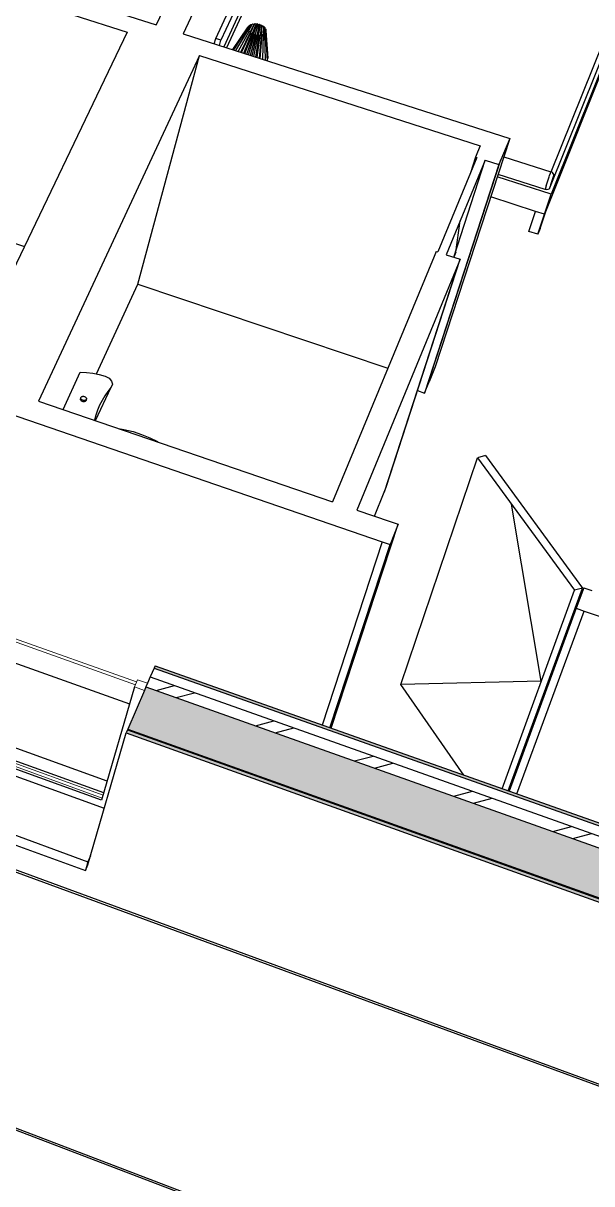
# Model space of a CAD drawing. Header units: millimetres. Extents: x 14050 to 24936, y -11631 to -4577.
# Drawn here: x 22238 to 23190, y -9208 to -7265 of the extents above; entities that cross this region are included whole.
import ezdxf

# ---------------------------------------------------------------- set-up
doc = ezdxf.new("R2010")
doc.units = ezdxf.units.MM
doc.header["$MEASUREMENT"] = 0
for name, color, linetype in [('NewA-Ee_25_10-M_WallsExternal', 7, 'Continuous'), ('NewA-Ee_25_10-M_WallsInternal', 7, 'Continuous'), ('NewA-Ee_40_20-M_GeneralFFAndEInternalMovable', 7, 'Continuous'), ('NewA-Ee_40_20-M_GeneralFFAndEInternalSanitary', 7, 'Continuous')]:
    doc.layers.add(name, color=color, linetype=linetype)

# ---------------------------------------------------------------- blocks, each defined once
blk = doc.blocks.new('Section Elem_2_1', base_point=(19801.1, -7873.2))
at = {"layer": 'NewA-Ee_25_10-M_WallsExternal', "linetype": 'Continuous'}
for p, q in [((23509.3, -9606.9), (21867.1, -8981.7)), ((23510.6, -9604.1), (21867.8, -8978.9)), ((21799.3, -9259.2), (23381.5, -9876.6)), ((23382.7, -9874), (21800, -9256.5)), ((21825.1, -9321.5), (23364.7, -9924.9)), ((21825.5, -9311.8), (23368.9, -9916.2)), ((21799.8, -9394.7), (23329, -9998)), ((23329.3, -9997.1), (21800.1, -9393.9)), ((23329.6, -9996.6), (21800.3, -9393.3)), ((23329.8, -9996.3), (21800.4, -9393)), ((23536, -9550.5), (23510.6, -9604.1)), ((23894.4, -9686.3), (23536, -9550.5)), ((23866.3, -9739.5), (23894.4, -9686.3)), ((24063, -9817.7), (23864.8, -9742.3)), ((23866.3, -9739.5), (23866.3, -9739.4)), ((24064.6, -9815), (23866.3, -9739.5)), ((23723.3, -10010), (23913.8, -10084.4)), ((23724.9, -10006.5), (23724.4, -10006.3)), ((23915.2, -10081.8), (23724.7, -10007.5)), ((23706.9, -10059), (23951, -10154.6)), ((23707.8, -10054.4), (23708.3, -10054.6)), ((23708.1, -10053.4), (23708.4, -10053.6)), ((23708.3, -10054), (23708.5, -10054.1)), ((23708.4, -10052.8), (23708.6, -10052.8)), ((23711.5, -10050.3), (23902.4, -10125.1)), ((23914.5, -10081.5), (23913.8, -10084.4)), ((23667, -10131.4), (23855.2, -10205.7)), ((23855.6, -10204.8), (23667.3, -10130.5)), ((23855.9, -10204.2), (23667.6, -10129.9)), ((23856.2, -10204), (23667.9, -10129.7)), ((23649.8, -10146.3), (23650, -10146.3)), ((23855.6, -10204.8), (23855.2, -10205.7)), ((23855.9, -10204.2), (23855.6, -10204.8)), ((23855.9, -10204.2), (23856, -10203.9))]:
    blk.add_line(p, q, dxfattribs=at)
blk = doc.blocks.new('Section Elem_10_1', base_point=(19801.1, -7873.2))
at = {"layer": 'NewA-Ee_25_10-M_WallsExternal', "linetype": 'Continuous'}
h = blk.add_hatch(dxfattribs=at)
h.set_pattern_fill('Plaster_0001', color=256, style=0, pattern_type=2)
h.set_pattern_definition([(340.5015, (19801.115, -7873.172), (7.17135, 20.95591), [0, -18.90761]), (340.5015, (19813.612, -7865.85), (7.17135, 20.95591), [0, -18.90761])])
h.paths.add_polyline_path([(22458.5, -8340.8), (22456.8, -8344.6), (24282.9, -8991.3), (24284, -8987.1)])
h = blk.add_hatch(dxfattribs=at)
h.set_pattern_fill('Insulation_0001', color=256, style=0, pattern_type=2)
h.set_pattern_definition([(14.9286, (19801.11, -7873.17), (-64.756, 85.965), []), (14.9286, (19788.16, -7855.98), (-64.756, 85.965), [])])
h.paths.add_polyline_path([(22443.3, -8376), (24303.7, -9037), (24308.4, -9018.5), (24284.7, -9010.1), (22450.4, -8359.5)])
h = blk.add_hatch(dxfattribs=at)
h.set_pattern_fill('Structural_Concrete_0001', color=256, style=0, pattern_type=2)
h.set_pattern_definition([(340.3902, (19801.115, -7873.17), (24.8936, 77.2279), [11.5541, -57.7707]), (340.3902, (19846.21, -7846.19), (24.8936, 77.2279), [11.5541, -57.7707]), (30.8904, (19801.11, -7873.17), (-85.5092, 73.5134), [8.7589, -43.7945]), (30.8904, (19866.42, -7896.44), (-85.5092, 73.5134), [8.7589, -43.7945]), (111.906, (19812, -7877.05), (110.4028, 3.7144), [9.0262, -45.1312]), (111.906, (19877.3, -7900.32), (110.4028, 3.7144), [9.0262, -45.1312]), (340.39017, (19803.51, -7865.74), (4.790767, 14.86251), [0, -23.10829, 0, -34.66243]), (14.9812, (19814.394, -7869.618), (-12.00472, 15.99331), [0, -14.580496, 0, -24.30083])])
h.paths.add_polyline_path([(22443.3, -8376), (22412.7, -8447), (24309.9, -9125.8), (24330, -9046.3), (24303.7, -9037)])
h = blk.add_hatch(dxfattribs=at)
h.set_pattern_fill('Render_0001', color=256, style=0, pattern_type=2)
h.set_pattern_definition([(14.94063, (19815.61, -7829.792), (-15.51205, 21.0064), [0, -17.06777, 0, -25.60166]), (99.37745, (19878.853, -7852.428), (-28.97424, 2.89554), [0, -10.8159, 0, -18.682015])])
h.paths.add_polyline_path([(22410.1, -8452.9), (24423.5, -9173.7), (24424.8, -9168.3), (22412.2, -8448.1)])
for p, q in [((22458.5, -8340.8), (23395.8, -8672.6)), ((22412.2, -8448.1), (22410.1, -8452.9)), ((22412.2, -8448.1), (24424.8, -9168.3)), ((22412.7, -8447), (22412.3, -8448.2)), ((22412.7, -8447), (24309.9, -9125.8)), ((22345.8, -8674.1), (22410.1, -8452.9)), ((22410.1, -8452.9), (24423.5, -9173.7)), ((24275, -9439.1), (21964.4, -8590.4)), ((24276.7, -9436), (21965.8, -8587.4))]:
    blk.add_line(p, q, dxfattribs=at)
at = {"layer": 'NewA-Ee_25_10-M_WallsExternal', "linetype": 'Continuous', "flags": 128}
for points in [[(22458.5, -8340.8), (22456.8, -8344.6), (22450.4, -8359.5), (22445.8, -8370.1), (22443.3, -8376)], [(22456.8, -8344.6), (24282.9, -8991.3), (24289, -8993.5)], [(22450.4, -8359.5), (24284.7, -9010.1), (24308.4, -9018.5)], [(22443.3, -8376), (22440.8, -8381.9), (22412.7, -8447)], [(22443.3, -8376), (24303.7, -9037), (24330, -9046.3)]]:
    blk.add_lwpolyline(points, dxfattribs=at)
blk = doc.blocks.new('Section Elem_30_1', base_point=(19801.1, -7873.2))
at = {"layer": 'NewA-Ee_25_10-M_WallsInternal', "linetype": 'Continuous'}
for p, q in [((22800.6, -6552.3), (22460.2, -7268.1)), ((22843.4, -6564.9), (22505.6, -7282.7)), ((22843.4, -6564.9), (22736.2, -6947.8)), ((22800.6, -6552.3), (22843.4, -6564.9)), ((22719, -6984.9), (22736.2, -6947.8)), ((22460.2, -7268.2), (22460.2, -7268.1)), ((22505.6, -7282.7), (22505.6, -7282.8))]:
    blk.add_line(p, q, dxfattribs=at)
blk = doc.blocks.new('Section Elem_36_1', base_point=(19801.1, -7873.2))
at = {"layer": 'NewA-Ee_25_10-M_WallsInternal', "linetype": 'Continuous'}
for p, q in [((21555, -7691.9), (22838.7, -8133)), ((22263.4, -7897.6), (22755.4, -8066.1)), ((22796.5, -8080.1), (22852.4, -8099.3)), ((23176.9, -8249.2), (23501.8, -8360.8)), ((22204.6, -8329.4), (22415.7, -8404.6))]:
    blk.add_line(p, q, dxfattribs=at)
blk = doc.blocks.new('Section Elem_38_1', base_point=(19801.1, -7873.2))
at = {"layer": 'NewA-Ee_25_10-M_WallsInternal', "linetype": 'Continuous'}
for p, q in [((21934.2, -7099.3), (21921.8, -7122.6)), ((21934.2, -7099.3), (22460.2, -7268.1)), ((21958.5, -7134.4), (22411.7, -7280.3)), ((22505.6, -7282.7), (23052.3, -7458.2)), ((22533, -7319.3), (23002.8, -7470.5)), ((23052.3, -7458.2), (22927.6, -7840.6)), ((23052.3, -7458.2), (23042, -7483.1)), ((21878.2, -7517.7), (22239.7, -7638.7)), ((22429.6, -7702.2), (22848.3, -7842.3)), ((22927.6, -7840.6), (22917.5, -7865.5))]:
    blk.add_line(p, q, dxfattribs=at)
blk = doc.blocks.new('Section Elem_61_1', base_point=(19801.1, -7873.2))
at = {"layer": 'NewA-Ee_25_10-M_WallsInternal', "linetype": 'Continuous'}
for p, q in [((23002.8, -7470.5), (22998.3, -7481.2)), ((23042, -7483.1), (23037.6, -7493.9)), ((22926, -7655.4), (22755.4, -8066.1)), ((22965.8, -7668.5), (22796.5, -8080.1)), ((22913.1, -7876.2), (22917.5, -7865.5)), ((22825.8, -8090.2), (22842.1, -8050))]:
    blk.add_line(p, q, dxfattribs=at)
blk = doc.blocks.new('Section Elem_75_1', base_point=(19801.1, -7873.2))
at = {"layer": 'NewA-Ee_25_10-M_WallsInternal', "linetype": 'Continuous'}
for p, q in [((22411.7, -7280.3), (22136.4, -7854.1)), ((22533, -7319.3), (22263.4, -7897.6)), ((22429.6, -7702.2), (22533, -7319.3)), ((22360.7, -7852.3), (22429.6, -7702.2))]:
    blk.add_line(p, q, dxfattribs=at)
blk = doc.blocks.new('Section Elem_96_1', base_point=(19801.1, -7873.2))
at = {"layer": 'NewA-Ee_25_10-M_WallsInternal', "linetype": 'Continuous'}
for p, q in [((22913.1, -7876.2), (23037.6, -7493.9)), ((22997.2, -7489.9), (22931.7, -7647.9)), ((23011.4, -7494.5), (22946, -7652.6)), ((22958.9, -7656.8), (23011.4, -7494.5)), ((22995, -7489.2), (22986.5, -7515.8)), ((22998.3, -7481.2), (22995, -7489.2)), ((22995, -7489.2), (22997.2, -7489.9)), ((22997.2, -7490), (22997.2, -7489.9)), ((23011.4, -7494.5), (23034.3, -7501.9)), ((23037.6, -7493.9), (23034.3, -7501.9)), ((23034.3, -7501.9), (22909.8, -7884.2)), ((22955.1, -7591.5), (22955.1, -7591.4)), ((22961.8, -7648.1), (22969.4, -7596.1)), ((22929.4, -7647.1), (22926, -7655.4)), ((22929.4, -7647.1), (22931.7, -7647.9)), ((22946, -7652.6), (22969.2, -7660.2)), ((22961.8, -7648.1), (22958.7, -7656.7)), ((22965.8, -7668.5), (22842.1, -8050)), ((22845.5, -8041.8), (22969.2, -7660.2)), ((22969.2, -7660.2), (22965.8, -7668.5)), ((22897.9, -7880.2), (22909.8, -7884.2)), ((22909.8, -7884.2), (22913.1, -7876.2)), ((22842.1, -8050), (22845.5, -8041.8))]:
    blk.add_line(p, q, dxfattribs=at)
blk = doc.blocks.new('Section Elem_103_1', base_point=(19801.1, -7873.2))
at = {"layer": 'NewA-Ee_25_10-M_WallsInternal', "linetype": 'Continuous'}
for p, q in [((22869.9, -8372), (22998.5, -7992.5)), ((23011.7, -7989), (22998.5, -7992.5)), ((22998.5, -7992.5), (23160.7, -8214.3)), ((23011.7, -7989), (23011.7, -7989.1)), ((23011.7, -7989), (23174.1, -8210.7)), ((23105.2, -8366.3), (23055.1, -8070)), ((22852.4, -8099.3), (22865.6, -8103.8)), ((22753.5, -8445.2), (22865.6, -8103.8)), ((22865.6, -8103.8), (22852, -8137.5)), ((22838.7, -8133), (22738.5, -8439.9)), ((22751.2, -8444.4), (22852, -8137.5)), ((22838.7, -8133), (22852, -8137.5)), ((23039.6, -8546.5), (23160.7, -8214.3)), ((23049.9, -8550.2), (23174.1, -8210.7)), ((23174.1, -8210.7), (23160.7, -8214.3)), ((23176.2, -8210.2), (23163.4, -8244.5)), ((23176.2, -8210.2), (23189.7, -8214.8)), ((23163.4, -8244.5), (23051.3, -8550.7)), ((23064.4, -8555.3), (23176.9, -8249.2)), ((23163.4, -8244.5), (23176.9, -8249.2)), ((23105.2, -8366.3), (22869.9, -8372)), ((22869.9, -8372), (22870, -8372)), ((22975.6, -8523.9), (22869.9, -8372)), ((23118.5, -8362.7), (23118.5, -8362.6)), ((23118.5, -8362.7), (23118.5, -8362.7))]:
    blk.add_line(p, q, dxfattribs=at)
blk = doc.blocks.new('Section Elem_120_1', base_point=(19801.1, -7873.2))
at = {"layer": 'NewA-Ee_25_10-M_WallsExternal', "linetype": 'Continuous'}
for p, q in [((22204.1, -8284.3), (22212.2, -8253.6)), ((22193.7, -8294), (22143.9, -8484.3)), ((22165.2, -8478.6), (22215.5, -8288.3)), ((22160, -8490.1), (22210.2, -8299.9)), ((22445.8, -8370.2), (22445.8, -8370.1)), ((22424, -8375.9), (22369.1, -8565.8)), ((22378.3, -8533.7), (22170.5, -8458.7)), ((22143.9, -8484.3), (22141.1, -8494.9)), ((22165.2, -8478.6), (22160, -8490.1)), ((22372.6, -8553.5), (22165.2, -8478.6)), ((22141.5, -8495.1), (22103.7, -8580.1)), ((22141.1, -8494.9), (22141.2, -8494.8)), ((22141.1, -8494.9), (22373.5, -8579.1)), ((22369.1, -8565.8), (22160, -8490.1)), ((22103.7, -8580.1), (22099.8, -8595.1)), ((22103.7, -8580.1), (22346.1, -8668.7)), ((22099.8, -8595.1), (22341.8, -8683.6)), ((22350.3, -8658.8), (22346.1, -8668.7)), ((22346.1, -8668.7), (22341.8, -8683.6)), ((22341.8, -8683.6), (22345.8, -8674.1))]:
    blk.add_line(p, q, dxfattribs=at)
at = {"layer": 'NewA-Ee_25_10-M_WallsExternal', "color": 44, "linetype": 'Continuous', "lineweight": 13}
for p, q in [((22213.9, -8291.8), (22163.7, -8482)), ((22211.8, -8296.4), (22161.6, -8486.6)), ((22161.6, -8486.6), (22370.1, -8562.1)), ((22163.7, -8482), (22371.5, -8557.2))]:
    blk.add_line(p, q, dxfattribs=at)
at = {"layer": 'NewA-Ee_25_10-M_WallsExternal', "color": 24, "linetype": 'Continuous', "lineweight": 13}
for p, q in [((22193.7, -8294), (22210.2, -8299.9)), ((22199, -8282.5), (22215.5, -8288.3)), ((22215.5, -8288.3), (22210.2, -8299.9)), ((22427.6, -8367.7), (22213.9, -8291.8)), ((22211.8, -8296.4), (22425.6, -8372.4)), ((22429.1, -8364.2), (22424, -8375.9)), ((22429.1, -8364.2), (22445.8, -8370.1)), ((22424, -8375.9), (22440.8, -8381.9))]:
    blk.add_line(p, q, dxfattribs=at)
blk = doc.blocks.new('Section Elem_243_1', base_point=(19801.1, -7873.2))
at = {"layer": 'NewA-Ee_40_20-M_GeneralFFAndEInternalMovable', "linetype": 'Continuous'}
for p, q in [((22560, -7290.7), (22684.1, -7023.8)), ((22692.6, -7026.4), (22568.7, -7293.5)), ((22677.2, -7082.1), (22692.6, -7026.4)), ((22684.1, -7023.8), (22692.6, -7026.4)), ((22675, -7085), (22573.4, -7304.5)), ((22681.8, -7082.6), (22578.4, -7306.1)), ((22675.9, -7083.6), (22675, -7085)), ((22675.1, -7084.8), (22675, -7085)), ((22676, -7083.3), (22675.1, -7084.8)), ((22679.6, -7082.2), (22675.9, -7083.6)), ((22677, -7082.2), (22676, -7083.3)), ((22678.6, -7081.5), (22677, -7082.2)), ((22680.8, -7081.2), (22678.6, -7081.5)), ((22680.3, -7082.3), (22679.6, -7082.2)), ((22681.8, -7082.6), (22680.3, -7082.3)), ((22681.6, -7081.2), (22680.8, -7081.2)), ((22682.8, -7081.4), (22681.6, -7081.2)), ((22682, -7082.4), (22681.8, -7082.6)), ((22682, -7082.4), (22681.9, -7082.3)), ((22682.5, -7082.5), (22682, -7082.4)), ((22682.5, -7082.5), (22682.8, -7081.4)), ((23226.1, -7252.7), (22682.5, -7082.5)), ((23226.5, -7251.6), (22682.8, -7081.4)), ((23121.6, -7513.8), (23226.5, -7253.2)), ((23226.1, -7252.6), (23226.5, -7251.6)), ((23226.1, -7252.6), (23226.1, -7252.7)), ((23226.5, -7252.9), (23226.1, -7252.7)), ((23226.1, -7273.8), (23231.1, -7258.9)), ((23226.8, -7251.7), (23226.5, -7251.6)), ((23226.7, -7252.8), (23226.5, -7252.9)), ((23226.5, -7253.2), (23226.5, -7252.9)), ((23228.7, -7254.1), (23226.5, -7253.2)), ((23227.9, -7252.2), (23226.8, -7251.7)), ((23229.1, -7253), (23227.9, -7252.2)), ((23231.2, -7257.2), (23228.7, -7254.1)), ((23230.5, -7254.3), (23229.1, -7253)), ((23231.3, -7255.7), (23230.5, -7254.3)), ((23231.1, -7258.9), (23231.2, -7257.2)), ((23231.1, -7258.9), (23231.2, -7257.4)), ((23231.2, -7257.4), (23231.3, -7255.7)), ((23223.9, -7280.2), (23119, -7541.3)), ((23232.6, -7274.8), (23121.8, -7551.1)), ((23221.2, -7308.6), (23232.6, -7274.8)), ((23226.1, -7273.8), (23223.9, -7280.2)), ((23226.4, -7272.8), (23232.6, -7274.8)), ((22557.6, -7299.4), (22560, -7290.7)), ((22568.7, -7293.5), (22560, -7290.7)), ((22566.3, -7302.2), (22568.7, -7293.5)), ((23221.2, -7308.6), (23114.2, -7575.4)), ((23206.2, -7351.2), (23217.6, -7317.6)), ((23209.9, -7342.2), (23221.2, -7308.6)), ((23209.9, -7342.2), (23206.2, -7351.2)), ((23206.2, -7351.2), (23204.4, -7350.6)), ((23042.3, -7488.7), (23120.9, -7514)), ((23111.4, -7543.5), (23032.8, -7518.1)), ((23119.1, -7520.3), (23120.4, -7515.9)), ((23120.4, -7515.9), (23120.9, -7514)), ((23120.9, -7514), (23121.4, -7514.1)), ((23121.4, -7514.1), (23121.6, -7513.8)), ((23121.4, -7514.2), (23121.4, -7514.1)), ((23123.1, -7514.7), (23121.6, -7513.8)), ((23123.7, -7515), (23123.1, -7514.7)), ((23126.2, -7518.3), (23123.7, -7515)), ((23126.1, -7520.1), (23126.2, -7518.3)), ((23121.8, -7551.1), (23031.5, -7522)), ((23113.5, -7537.1), (23111.4, -7543.5)), ((23113.5, -7537.1), (23118.5, -7522.3)), ((23118.5, -7522.3), (23119.1, -7520.3)), ((23121.1, -7535), (23119, -7541.3)), ((23121.1, -7535), (23126.1, -7520.1)), ((23095.6, -7580.1), (23020.5, -7555.7)), ((23110.4, -7584.9), (23121.8, -7551.1)), ((23113.8, -7543.9), (23111.4, -7543.5)), ((23116, -7543.7), (23113.8, -7543.9)), ((23117.8, -7542.9), (23116, -7543.7)), ((23118.9, -7541.6), (23117.8, -7542.9)), ((23119, -7541.3), (23118.9, -7541.6)), ((23103, -7608.9), (23114.2, -7575.4)), ((23114.2, -7575.4), (23110.4, -7584.9)), ((23084.4, -7613.6), (23095.6, -7580.1)), ((23110.4, -7584.9), (23095.6, -7580.1)), ((23099.2, -7618.4), (23110.4, -7584.9)), ((23099.2, -7618.4), (23084.4, -7613.6)), ((23103, -7608.9), (23099.2, -7618.4))]:
    blk.add_line(p, q, dxfattribs=at)
blk = doc.blocks.new('Section Elem_250_1', base_point=(19801.1, -7873.2))
at = {"layer": 'NewA-Ee_40_20-M_GeneralFFAndEInternalSanitary', "linetype": 'Continuous'}
for p, q in [((22304.4, -7911.6), (22333.3, -7849.2)), ((22333.3, -7849.2), (22343.8, -7849.6)), ((22343.8, -7849.6), (22354.4, -7850.9)), ((22354.4, -7850.9), (22364.9, -7853.1)), ((22364.9, -7853.1), (22375.2, -7856.2)), ((22375.2, -7856.2), (22381.6, -7859.5)), ((22381.6, -7859.5), (22385.8, -7864.3)), ((22385.8, -7864.3), (22387, -7869.6)), ((22358.6, -7930.2), (22385, -7874.4)), ((22379.3, -7881.6), (22374.2, -7889)), ((22385, -7874.4), (22379.3, -7881.6)), ((22387, -7869.6), (22385, -7874.4)), ((22333.6, -7894.4), (22334.2, -7892.2)), ((22333.6, -7895.1), (22333.6, -7894.4)), ((22333.8, -7895.7), (22333.6, -7895.1)), ((22334.2, -7896.4), (22333.8, -7895.7)), ((22334.2, -7892.2), (22334.4, -7891.6)), ((22334.2, -7892.9), (22334.2, -7892.2)), ((22334.4, -7893.6), (22334.2, -7892.9)), ((22334.7, -7897), (22334.2, -7896.4)), ((22334.4, -7891.6), (22334.8, -7891)), ((22334.7, -7894.3), (22334.4, -7893.6)), ((22335.3, -7894.9), (22334.7, -7894.3)), ((22335.3, -7897.6), (22334.7, -7897)), ((22334.8, -7891), (22335.3, -7890.5)), ((22335.3, -7890.5), (22336, -7890.2)), ((22335.9, -7895.4), (22335.3, -7894.9)), ((22336.1, -7898), (22335.3, -7897.6)), ((22336.7, -7895.9), (22335.9, -7895.4)), ((22336, -7890.2), (22336.8, -7889.9)), ((22337, -7898.4), (22336.1, -7898)), ((22337.6, -7896.3), (22336.7, -7895.9)), ((22336.8, -7889.9), (22337.6, -7889.7)), ((22337.9, -7898.7), (22337, -7898.4)), ((22337.6, -7889.7), (22338.5, -7889.7)), ((22338.5, -7896.5), (22337.6, -7896.3)), ((22338.9, -7898.8), (22337.9, -7898.7)), ((22338.5, -7889.7), (22339.5, -7889.8)), ((22339.4, -7896.6), (22338.5, -7896.5)), ((22339.8, -7898.8), (22338.9, -7898.8)), ((22340.3, -7896.6), (22339.4, -7896.6)), ((22339.5, -7889.8), (22340.4, -7890.1)), ((22340.6, -7898.6), (22339.8, -7898.8)), ((22341.2, -7896.5), (22340.3, -7896.6)), ((22340.4, -7890.1), (22341.3, -7890.4)), ((22341.4, -7898.3), (22340.6, -7898.6)), ((22342, -7896.2), (22341.2, -7896.5)), ((22341.3, -7890.4), (22342, -7890.9)), ((22342.1, -7897.9), (22341.4, -7898.3)), ((22342, -7890.9), (22342.7, -7891.5)), ((22342.7, -7895.8), (22342, -7896.2)), ((22342.6, -7897.5), (22342.1, -7897.9)), ((22343, -7896.9), (22342.6, -7897.5)), ((22342.7, -7891.5), (22343.2, -7892.1)), ((22343.2, -7895.3), (22342.7, -7895.8)), ((22343.2, -7896.2), (22343, -7896.9)), ((22343.2, -7892.1), (22343.6, -7892.8)), ((22343.2, -7896.2), (22343.8, -7894.1)), ((22343.6, -7894.7), (22343.2, -7895.3)), ((22343.6, -7892.8), (22343.8, -7893.4)), ((22343.8, -7894.1), (22343.6, -7894.7)), ((22343.8, -7893.4), (22343.8, -7894.1)), ((22365.7, -7904.6), (22362.4, -7912.8)), ((22369.7, -7896.7), (22365.7, -7904.6)), ((22374.2, -7889), (22369.7, -7896.7)), ((22359.6, -7921.1), (22357.4, -7929.6)), ((22362.4, -7912.8), (22359.6, -7921.1)), ((22357.4, -7929.6), (22357.4, -7929.8)), ((22397.4, -7943.5), (22406.2, -7945)), ((22406.2, -7945), (22421.6, -7948.8)), ((22421.6, -7948.8), (22435.8, -7953.4)), ((22435.8, -7953.4), (22449.5, -7959)), ((22449.5, -7959), (22462.4, -7965.5)), ((22462.4, -7965.5), (22463.4, -7966.1))]:
    blk.add_line(p, q, dxfattribs=at)
blk = doc.blocks.new('Section Elem_280_1', base_point=(19801.1, -7873.2))
at = {"layer": 'NewA-Ee_40_20-M_GeneralFFAndEInternalMovable', "linetype": 'Continuous'}
for p, q in [((22618.3, -7281.2), (22625.7, -7265.6)), ((22623.3, -7283.8), (22629.7, -7265.8)), ((22624.3, -7266.7), (22625.7, -7265.6)), ((22625.7, -7265.6), (22627.8, -7266.6)), ((22627.8, -7266.6), (22629.7, -7265.8)), ((22629.7, -7265.8), (22631.4, -7267.1)), ((22588.5, -7309.3), (22614.6, -7271.3)), ((22590.2, -7309.9), (22614, -7273.8)), ((22593.5, -7310.9), (22614.4, -7276.6)), ((22597.5, -7312.2), (22616.5, -7277.7)), ((22597.9, -7312.3), (22615.9, -7279.2)), ((22601.9, -7313.6), (22618.2, -7280.1)), ((22603.1, -7314), (22618.3, -7281.7)), ((22606.9, -7315.2), (22620.7, -7282.1)), ((22608.9, -7315.9), (22621.4, -7283.8)), ((22612.4, -7317), (22623.8, -7283.7)), ((22614, -7273.8), (22615.7, -7272.9)), ((22615.6, -7275.3), (22614, -7273.8)), ((22614.4, -7276.6), (22615.6, -7275.3)), ((22616.5, -7277.7), (22614.4, -7276.6)), ((22614.6, -7271.3), (22616.7, -7270.7)), ((22615.7, -7272.9), (22614.6, -7271.3)), ((22614.7, -7271.2), (22616.2, -7269)), ((22614.7, -7274.4), (22615.7, -7272.9)), ((22614.7, -7276.7), (22615.6, -7275.3)), ((22614.9, -7274.7), (22618.6, -7268.9)), ((22615, -7317.8), (22625.1, -7285.3)), ((22615.5, -7272.6), (22616.7, -7270.7)), ((22615.6, -7277.2), (22621.2, -7267.5)), ((22615.9, -7279.2), (22616.5, -7277.7)), ((22618.2, -7280.1), (22615.9, -7279.2)), ((22616.2, -7269), (22618.6, -7268.9)), ((22616.7, -7270.7), (22616.2, -7269)), ((22617.6, -7268.9), (22618.7, -7267.2)), ((22617.8, -7279.9), (22624.3, -7266.7)), ((22618.1, -7318.8), (22627.3, -7284.9)), ((22618.3, -7281.7), (22618.2, -7280.1)), ((22620.7, -7282.1), (22618.3, -7281.7)), ((22618.6, -7268.9), (22618.7, -7267.2)), ((22618.7, -7267.2), (22621.2, -7267.5)), ((22621.4, -7283.8), (22620.7, -7282.1)), ((22621.1, -7267.5), (22622, -7266.1)), ((22621.2, -7267.5), (22622, -7266.1)), ((22621.2, -7283.3), (22627.8, -7266.6)), ((22623.8, -7283.7), (22621.4, -7283.8)), ((22622, -7266.1), (22624.3, -7266.7)), ((22625.1, -7285.3), (22623.8, -7283.7)), ((22623.8, -7320.6), (22630.9, -7285.4)), ((22627.3, -7284.9), (22625.1, -7285.3)), ((22626.2, -7285.1), (22631.4, -7267.1)), ((22629, -7286.2), (22627.3, -7284.9)), ((22630.9, -7285.4), (22629, -7286.2)), ((22629.2, -7286.2), (22633.6, -7266.7)), ((22629.4, -7322.4), (22634.4, -7285.2)), ((22633, -7286.4), (22630.9, -7285.4)), ((22631.4, -7267.1), (22633.6, -7266.7)), ((22631.7, -7285.7), (22634.9, -7268.2)), ((22634.4, -7285.2), (22633, -7286.4)), ((22633.6, -7266.7), (22634.9, -7268.2)), ((22636.8, -7285.9), (22634.4, -7285.2)), ((22634.5, -7324.1), (22637.6, -7284.5)), ((22634.9, -7268.2), (22637.3, -7268.2)), ((22635.3, -7285.5), (22637.3, -7268.2)), ((22636.5, -7285.8), (22638, -7269.9)), ((22637.6, -7284.5), (22636.8, -7285.9)), ((22637.3, -7268.2), (22638, -7269.9)), ((22640, -7284.7), (22637.6, -7284.5)), ((22638, -7269.9), (22640.4, -7270.3)), ((22638.8, -7325.4), (22640, -7284.7)), ((22639, -7325.5), (22640.2, -7283.1)), ((22640, -7284.7), (22640.4, -7270.3)), ((22640.2, -7283.1), (22640, -7284.7)), ((22640.2, -7283.1), (22640.5, -7271.9)), ((22642.5, -7282.9), (22640.2, -7283.1)), ((22640.4, -7270.3), (22640.5, -7271.9)), ((22640.5, -7271.9), (22642.8, -7272.7)), ((22644.1, -7280.7), (22642, -7281.3)), ((22642, -7281.3), (22642.5, -7282.9)), ((22642, -7283), (22642, -7281.3)), ((22642.8, -7272.7), (22642.2, -7274.2)), ((22642.2, -7274.2), (22644.3, -7275.4)), ((22642.3, -7281.2), (22642.2, -7274.2)), ((22643.3, -7326.9), (22642.5, -7282.9)), ((22642.9, -7274.6), (22642.8, -7272.7)), ((22644.7, -7278.1), (22643, -7279.1)), ((22643, -7279.1), (22644.1, -7280.7)), ((22643.1, -7281), (22643, -7279.1)), ((22644.3, -7275.4), (22643.1, -7276.7)), ((22643.1, -7276.7), (22644.7, -7278.1)), ((22643.2, -7279), (22643.1, -7276.7)), ((22646.6, -7327.9), (22644.1, -7280.7)), ((22644.4, -7277.9), (22644.3, -7275.4)), ((22647.8, -7323.8), (22644.7, -7278.1)), ((22621.3, -7319.8), (22629, -7286.2)), ((22627.5, -7321.8), (22633, -7286.4)), ((22633.4, -7323.7), (22636.8, -7285.9)), ((22647.8, -7323.8), (22646.4, -7324.6)), ((22647.7, -7323.7), (22647.8, -7323.8))]:
    blk.add_line(p, q, dxfattribs=at)

msp = doc.modelspace()

# ---------------------------------------------------------------- block references
at = {"layer": 'NewA-Ee_25_10-M_WallsExternal', "lineweight": 0}
for name in ['Section Elem_10_1', 'Section Elem_120_1', 'Section Elem_2_1']:
    msp.add_blockref(name, (19801.1, -7873.2), dxfattribs=at)
at = {"layer": 'NewA-Ee_25_10-M_WallsInternal', "lineweight": 0}
for name in ['Section Elem_36_1', 'Section Elem_30_1', 'Section Elem_38_1', 'Section Elem_75_1', 'Section Elem_61_1', 'Section Elem_96_1', 'Section Elem_103_1']:
    msp.add_blockref(name, (19801.1, -7873.2), dxfattribs=at)
at = {"layer": 'NewA-Ee_40_20-M_GeneralFFAndEInternalMovable', "lineweight": 0}
for name in ['Section Elem_243_1', 'Section Elem_280_1']:
    msp.add_blockref(name, (19801.1, -7873.2), dxfattribs=at)
at = {"layer": 'NewA-Ee_40_20-M_GeneralFFAndEInternalSanitary', "lineweight": 0}
msp.add_blockref('Section Elem_250_1', (19801.1, -7873.2), dxfattribs=at)

doc.saveas('drawing.dxf')
